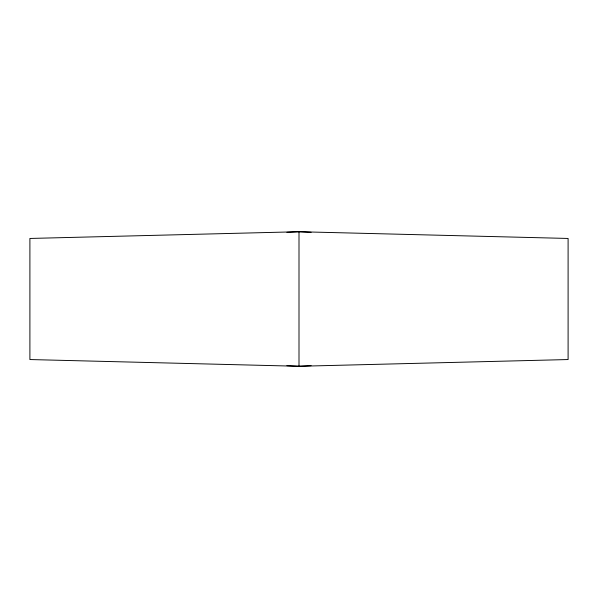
<?xml version="1.0" encoding="UTF-8"?>
<svg xmlns="http://www.w3.org/2000/svg" width="598" height="598" viewBox="0 0 598 598"><rect width="100%" height="100%" fill="white"/><g stroke="black" fill="none" stroke-linecap="round" stroke-linejoin="round"><path stroke-width="0.9" d="M286.898 232.33L299 231.725L568.1 238.453L568.1 359.548L299 366.275L29.9 359.548L29.9 238.453L299 231.725L311.102 232.33M286.898 365.67L299 366.275L311.102 365.67M299 231.725L299 366.275"/></g></svg>
